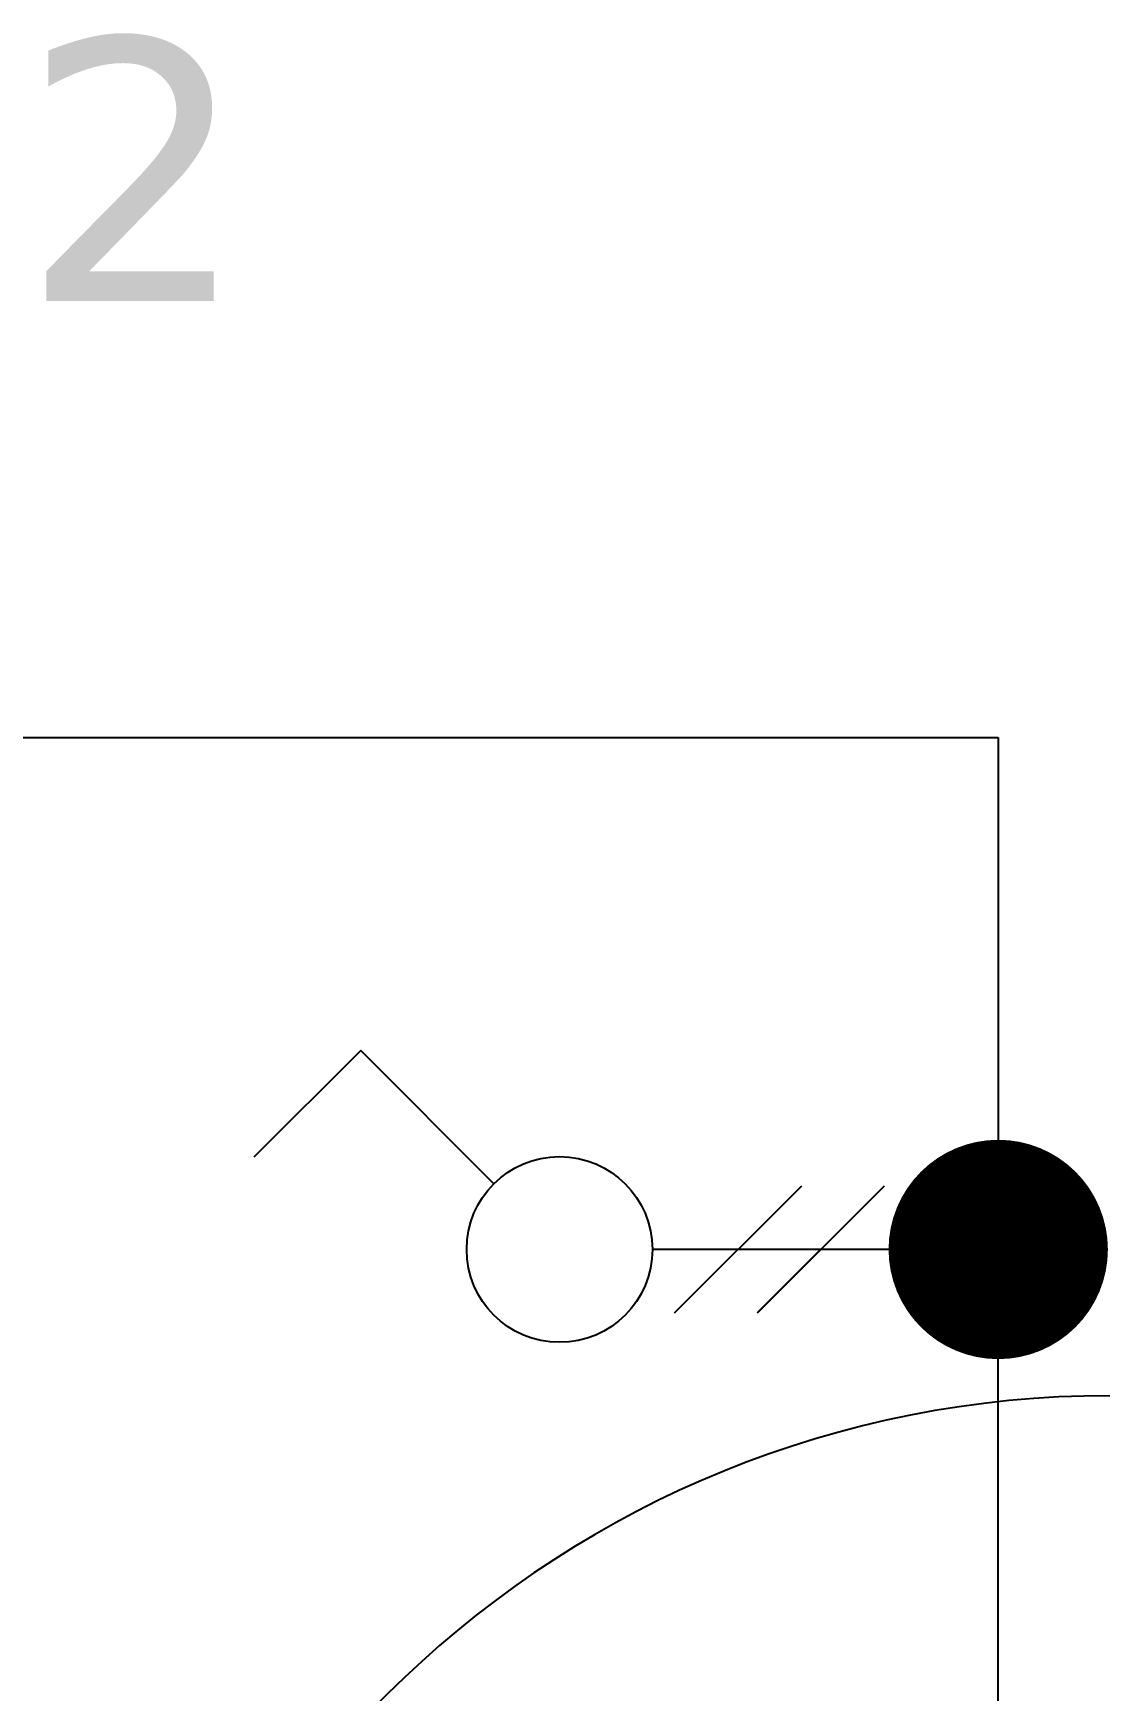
# Model space of a CAD drawing. Extents: x -9 to 600, y -23 to 65.
# Drawn here: x 270.474 to 271.21, y 43.846 to 44.98 of the extents above; entities that cross this region are included whole.
import ezdxf

# ---------------------------------------------------------------- set-up
doc = ezdxf.new("R2010")
doc.units = 0
doc.header["$LTSCALE"] = 0.8
doc.header["$MEASUREMENT"] = 0
doc.layers.get('0').update_dxf_attribs({"color": 3, "linetype": 'CONTINUOUS'})
for name, color, linetype in [('0_FIOS', 3, 'CONTINUOUS'), ('Desenho base', 7, 'CONTINUOUS'), ('FILAMENTOS', 4, 'CONTINUOUS'), ('ilum', 2, 'CONTINUOUS'), ('INTRR', 4, 'CONTINUOUS')]:
    doc.layers.add(name, color=color, linetype=linetype)
doc.layers.add('DLX_LUMKEY_IDX', color=7, linetype='CONTINUOUS', true_color=0x969696)
doc.styles.add('TableTextStyle', font='')
doc.styles.get('TableTextStyle').set_extended_font_data('VERDANA.TTF')

# ---------------------------------------------------------------- blocks, each defined once
blk = doc.blocks.new('PE')
for p, q in [((5, 0), (5, 100)), ((0, 0), (5, 0))]:
    blk.add_line(p, q)
blk.add_arc((0, 0), 100, 0, 87.134)
blk = doc.blocks.new('2F')
at = {"layer": '0_FIOS'}
for p, q in [((-0.238, -0.78), (-1.797, 0.78)), ((0.78, -0.78), (-0.78, 0.78))]:
    blk.add_line(p, q, dxfattribs=at)

msp = doc.modelspace()

# ---------------------------------------------------------------- linework, layer by layer
at = {"layer": 'ilum'}
for p, q in [((270.1707, 44.498, 2.802), (271.1335, 44.498)), ((271.1335, 44.498), (271.1335, 44.148)), ((270.9122, 44.1047), (270.9989, 44.1914)), ((270.9688, 44.1047), (271.0555, 44.1914)), ((271.1335, 44.148), (270.897, 44.148)), ((271.1335, 43.448), (271.1335, 44.148))]:
    msp.add_line(p, q, dxfattribs=at)
at = {"layer": 'ilum', "ltscale": 0.5, "const_width": 0.075}
msp.add_lwpolyline([(271.096, 44.148, -1), (271.171, 44.148, -1)], format="xyb", close=True, dxfattribs=at)
at = {"layer": 'INTRR'}
for p, q in [((270.6975, 44.284), (270.6245, 44.2111)), ((270.7886, 44.1929), (270.6975, 44.284))]:
    msp.add_line(p, q, dxfattribs=at)
at = {"layer": 'INTRR', "linetype": 'Continuous'}
msp.add_circle((270.8335, 44.148), 0.0635, dxfattribs=at)

# ---------------------------------------------------------------- block references
at = {"layer": 'Desenho base', "xscale": 0.006999999999999999, "yscale": 0.006999999999999999, "zscale": 0.006999999999999999, "rotation": 90}
msp.add_blockref('PE', (271.2098, 43.348), dxfattribs=at)
at = {"layer": 'FILAMENTOS', "linetype": 'Continuous', "xscale": -0.05560094617944675, "yscale": 0.05560094617944675, "zscale": 0.05560094617944675, "rotation": 180}
msp.add_blockref('2F', (271.0121, 44.148), dxfattribs=at)
msp.add_blockref('2F', (271.0121, 44.148), dxfattribs=at)

# ---------------------------------------------------------------- texts
at = {"layer": 'DLX_LUMKEY_IDX', "style": 'TableTextStyle'}
msp.add_text('2', height=0.18, dxfattribs=at).set_placement((270.4645, 44.7965, 2.8))

doc.saveas('drawing.dxf')
